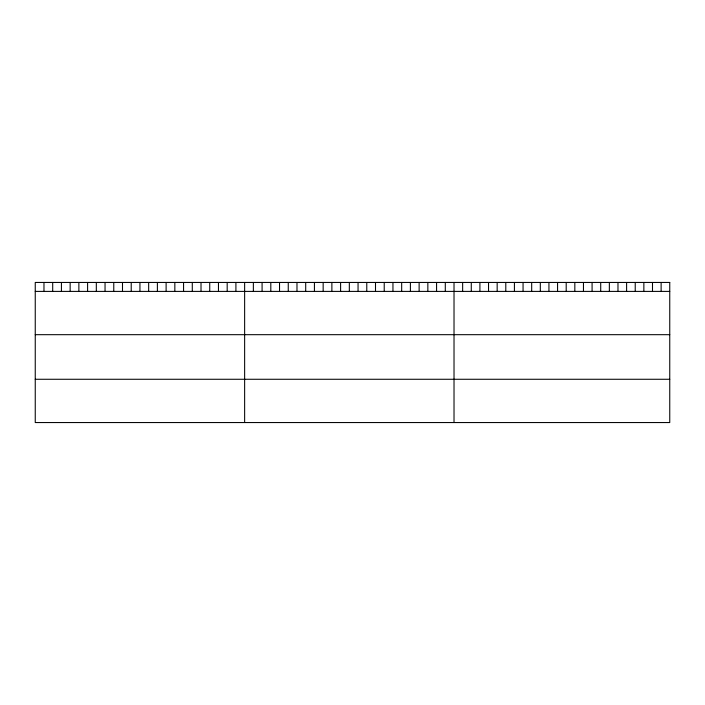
<?xml version="1.0" encoding="UTF-8"?>
<svg xmlns="http://www.w3.org/2000/svg" width="705" height="705" viewBox="0 0 705 705"><rect width="100%" height="100%" fill="white"/><g stroke="black" fill="none" stroke-linecap="round" stroke-linejoin="round"><path stroke-width="1.06" d="M35.25 291.403L669.75 291.403M35.25 334.681L669.75 334.681M35.25 379.272L669.75 379.272M661.123 282.449L661.123 291.403M652.495 282.449L652.495 291.403M643.859 282.449L643.859 291.403M635.231 282.449L635.231 291.403M626.604 282.449L626.604 291.403M617.977 282.449L617.977 291.403M609.349 282.449L609.349 291.403M600.713 282.449L600.713 291.403M592.085 282.449L592.085 291.403M583.458 282.449L583.458 291.403M574.831 282.449L574.831 291.403M566.203 282.449L566.203 291.403M557.567 282.449L557.567 291.403M548.939 282.449L548.939 291.403M540.312 282.449L540.312 291.403M531.685 282.449L531.685 291.403M523.057 282.449L523.057 291.403M514.421 282.449L514.421 291.403M505.793 282.449L505.793 291.403M497.166 282.449L497.166 291.403M488.539 282.449L488.539 291.403M479.911 282.449L479.911 291.403M471.275 282.449L471.275 291.403M462.647 282.449L462.647 291.403M454.02 282.449L454.02 422.551M445.296 282.449L445.296 291.403M436.571 282.449L436.571 291.403M427.847 282.449L427.847 291.403M419.123 282.449L419.123 291.403M410.398 282.449L410.398 291.403M401.674 282.449L401.674 291.403M392.949 282.449L392.949 291.403M384.225 282.449L384.225 291.403M375.501 282.449L375.501 291.403M366.776 282.449L366.776 291.403M358.052 282.449L358.052 291.403M349.327 282.449L349.327 291.403M340.603 282.449L340.603 291.403M331.879 282.449L331.879 291.403M323.154 282.449L323.154 291.403M314.43 282.449L314.43 291.403M305.706 282.449L305.706 291.403M296.981 282.449L296.981 291.403M288.257 282.449L288.257 291.403M279.532 282.449L279.532 291.403M270.808 282.449L270.808 291.403M262.084 282.449L262.084 291.403M253.359 282.449L253.359 291.403M244.635 282.449L244.635 422.551M235.911 282.449L235.911 291.403M227.186 282.449L227.186 291.403M218.462 282.449L218.462 291.403M209.737 282.449L209.737 291.403M201.013 282.449L201.013 291.403M192.289 282.449L192.289 291.403M183.564 282.449L183.564 291.403M174.84 282.449L174.84 291.403M166.116 282.449L166.116 291.403M157.391 282.449L157.391 291.403M148.667 282.449L148.667 291.403M139.942 282.449L139.942 291.403M131.218 282.449L131.218 291.403M122.494 282.449L122.494 291.403M113.769 282.449L113.769 291.403M105.045 282.449L105.045 291.403M96.321 282.449L96.321 291.403M87.596 282.449L87.596 291.403M78.872 282.449L78.872 291.403M70.147 282.449L70.147 291.403M61.423 282.449L61.423 291.403M52.699 282.449L52.699 291.403M43.974 282.449L43.974 291.403M669.75 282.449L35.25 282.449L35.25 422.551L669.75 422.551L669.75 282.449"/></g></svg>
